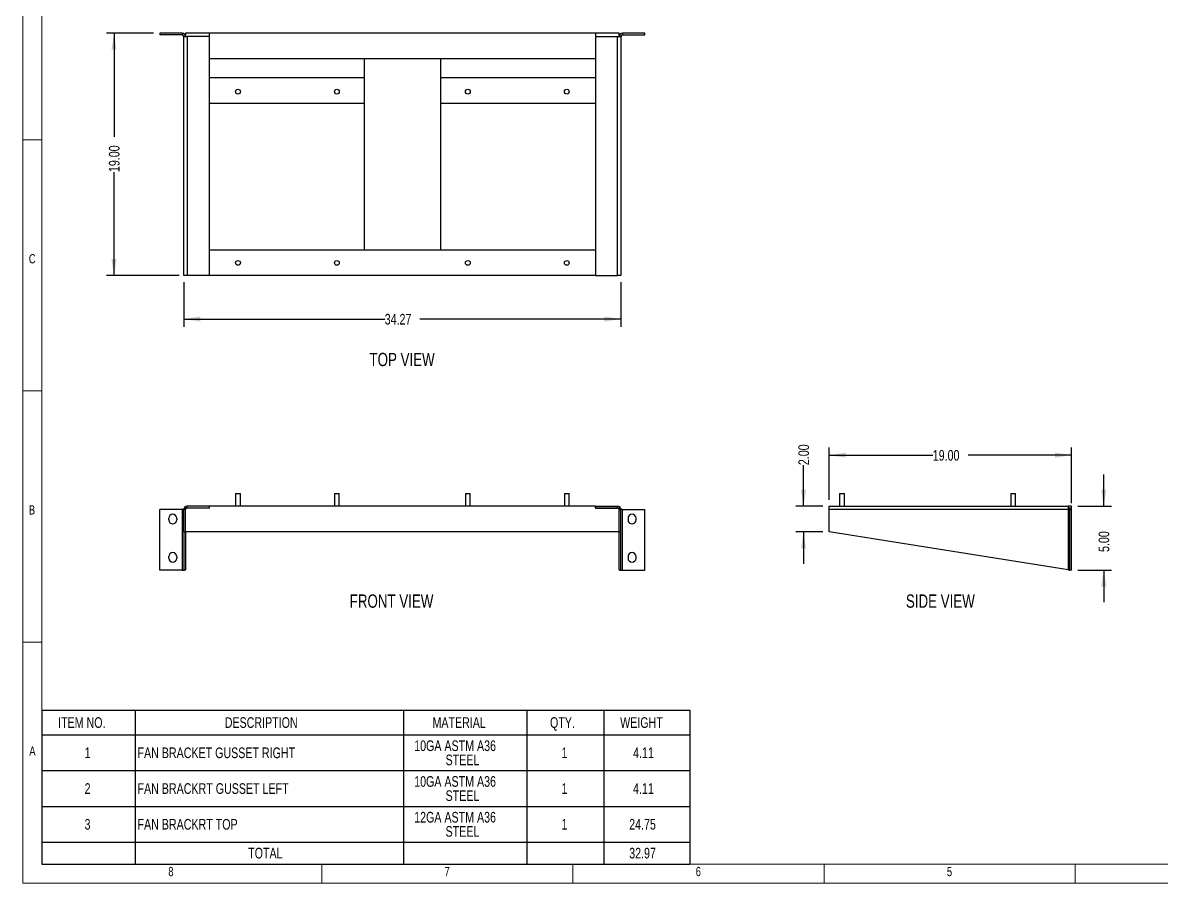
# Model space of a CAD drawing. Header units: inches. Extents: x 0 to 16.5, y 0 to 11.7.
# Drawn here: x 0.02 to 8.94, y 0.02 to 6.76 of the extents above; entities that cross this region are included whole.
import ezdxf

# ---------------------------------------------------------------- set-up
doc = ezdxf.new("R2010")
doc.units = ezdxf.units.IN
doc.header["$MEASUREMENT"] = 0
doc.layers.add('FORMAT', color=7, linetype='Continuous')
doc.styles.add('SLDTEXTSTYLE0', font='TXT', dxfattribs={"width": 0.75})
doc.dimstyles.new('SLDDIMSTYLE0', dxfattribs={"dimtxt": 0.084961, "dimasz": 0.13, "dimexe": 0, "dimexo": 0.0625, "dimgap": 0.02124, "dimtad": 0, "dimlfac": 10, "dimrnd": 1e-09, "dimzin": 12, "dimdsep": 46, "dimtxsty": 'SLDTEXTSTYLE0', "dimsah": 1, "dimcen": 0.09, "dimadec": 0, "dimazin": 3, "dimtfac": 1, "dimtofl": 0, "dimtmove": 0, "dimatfit": 3, "dimfxl": 0, "dimfrac": 2, "dimtolj": 1, "dimtzin": 12, "dimarcsym": 0})
doc.dimstyles.new('SLDDIMSTYLE1', dxfattribs={"dimtxt": 0.084961, "dimasz": 0.13, "dimexe": 0, "dimexo": 0.0625, "dimgap": 0.02124, "dimtad": 0, "dimlfac": 10, "dimrnd": 1e-09, "dimzin": 4, "dimdsep": 46, "dimtxsty": 'SLDTEXTSTYLE0', "dimsah": 1, "dimcen": 0.09, "dimadec": 0, "dimazin": 1, "dimtfac": 1, "dimtofl": 0, "dimtmove": 0, "dimatfit": 3, "dimfxl": 0, "dimfrac": 2, "dimtolj": 1, "dimtzin": 12, "dimarcsym": 0})
doc.dimstyles.new('SLDDIMSTYLE8', dxfattribs={"dimtxt": 0.084961, "dimasz": 0.13, "dimexe": 0, "dimexo": 0.0625, "dimgap": 0.02124, "dimtad": 0, "dimlfac": 10, "dimrnd": 1e-09, "dimzin": 4, "dimdsep": 46, "dimtxsty": 'SLDTEXTSTYLE0', "dimsah": 1, "dimcen": 0.09, "dimadec": 0, "dimazin": 1, "dimtfac": 1, "dimtmove": 0, "dimatfit": 0, "dimfxl": 0, "dimfrac": 2, "dimtolj": 1, "dimtzin": 12, "dimarcsym": 0})

# ---------------------------------------------------------------- blocks, each defined once
blk = doc.blocks.new('SW_TABLEANNOTATION_0')
at = {"layer": 'FORMAT', "color": 0}
for p, q in [((0, 0), (0, -0.1941)), ((0, 0), (0.7297, 0)), ((0.7297, 0), (0.7297, -0.1941)), ((0.7297, 0), (2.8337, 0)), ((2.8337, 0), (2.8337, -0.1941)), ((2.8337, 0), (3.8007, 0)), ((3.8007, 0), (3.8007, -0.1941)), ((3.8007, 0), (4.4049, 0)), ((4.4049, 0), (4.4049, -0.1941)), ((4.4049, 0), (5.0773, 0)), ((5.0773, 0), (5.0773, -0.1941)), ((0, -0.1941), (0.7297, -0.1941)), ((0, -0.1941), (0, -0.4743)), ((0.7297, -0.1941), (2.8337, -0.1941)), ((0.7297, -0.1941), (0.7297, -0.4743)), ((2.8337, -0.1941), (3.8007, -0.1941)), ((2.8337, -0.1941), (2.8337, -0.4743)), ((3.8007, -0.1941), (4.4049, -0.1941)), ((3.8007, -0.1941), (3.8007, -0.4743)), ((4.4049, -0.1941), (5.0773, -0.1941)), ((4.4049, -0.1941), (4.4049, -0.4743)), ((5.0773, -0.1941), (5.0773, -0.4743)), ((0, -0.4743), (0, -0.7545)), ((0, -0.4743), (0.7297, -0.4743)), ((0.7297, -0.4743), (0.7297, -0.7545)), ((0.7297, -0.4743), (2.8337, -0.4743)), ((2.8337, -0.4743), (2.8337, -0.7545)), ((2.8337, -0.4743), (3.8007, -0.4743)), ((3.8007, -0.4743), (3.8007, -0.7545)), ((3.8007, -0.4743), (4.4049, -0.4743)), ((4.4049, -0.4743), (4.4049, -0.7545)), ((4.4049, -0.4743), (5.0773, -0.4743)), ((5.0773, -0.4743), (5.0773, -0.7545)), ((0, -0.7545), (0, -1.0347)), ((0, -0.7545), (0.7297, -0.7545)), ((0.7297, -0.7545), (0.7297, -1.0347)), ((0.7297, -0.7545), (2.8337, -0.7545)), ((2.8337, -0.7545), (2.8337, -1.0347)), ((2.8337, -0.7545), (3.8007, -0.7545)), ((3.8007, -0.7545), (3.8007, -1.0347)), ((3.8007, -0.7545), (4.4049, -0.7545)), ((4.4049, -0.7545), (4.4049, -1.0347)), ((4.4049, -0.7545), (5.0773, -0.7545)), ((5.0773, -0.7545), (5.0773, -1.0347)), ((0, -1.0347), (0, -1.2068)), ((0, -1.0347), (0.7297, -1.0347)), ((0.7297, -1.0347), (0.7297, -1.2068)), ((0.7297, -1.0347), (2.8337, -1.0347)), ((2.8337, -1.0347), (2.8337, -1.2068)), ((2.8337, -1.0347), (3.8007, -1.0347)), ((3.8007, -1.0347), (3.8007, -1.2068)), ((3.8007, -1.0347), (4.4049, -1.0347)), ((4.4049, -1.0347), (4.4049, -1.2068)), ((4.4049, -1.0347), (5.0773, -1.0347)), ((5.0773, -1.0347), (5.0773, -1.2068)), ((0, -1.2068), (0.7297, -1.2068)), ((0.7297, -1.2068), (2.8337, -1.2068)), ((2.8337, -1.2068), (3.8007, -1.2068)), ((3.8007, -1.2068), (4.4049, -1.2068)), ((4.4049, -1.2068), (5.0773, -1.2068))]:
    blk.add_line(p, q, dxfattribs=at)
at = {"layer": 'FORMAT', "color": 0, "attachment_point": 1, "style": 'SLDTEXTSTYLE0'}
for s, insert, char_height in [('ITEM NO.', (0.1271, -0.0556), 0.08333), ('DESCRIPTION', (1.4332, -0.0556), 0.083333), ('MATERIAL', (3.0613, -0.0556), 0.08333), ('QTY.', (3.9823, -0.0556), 0.08333), ('WEIGHT', (4.5321, -0.0556), 0.08333), ('10GA ASTM A36', (2.9179, -0.2372), 0.083333), ('1', (0.3345, -0.2927), 0.0833), ('FAN BRACKET GUSSET RIGHT', (0.7494, -0.2927), 0.083333), ('STEEL', (3.1639, -0.3483), 0.08333), ('1', (4.0725, -0.2927), 0.0833), ('4.11', (4.6333, -0.2927), 0.08333), ('10GA ASTM A36', (2.9179, -0.5174), 0.083333), ('2', (0.3345, -0.5729), 0.0833), ('FAN BRACKRT GUSSET LEFT', (0.7494, -0.5729), 0.083333), ('1', (4.0725, -0.5729), 0.0833), ('4.11', (4.6333, -0.5729), 0.08333), ('STEEL', (3.1639, -0.6285), 0.08333), ('12GA ASTM A36', (2.9179, -0.7976), 0.083333), ('3', (0.3345, -0.8531), 0.0833), ('FAN BRACKRT TOP', (0.7494, -0.8531), 0.083333), ('1', (4.0725, -0.8531), 0.0833), ('24.75', (4.603, -0.8531), 0.08333), ('STEEL', (3.1639, -0.9087), 0.08333), ('TOTAL', (1.6167, -1.0792), 0.08333), ('32.97', (4.603, -1.0792), 0.08333)]:
    blk.add_mtext(s, dxfattribs=dict(at, insert=insert, char_height=char_height))
blk = doc.blocks.new('Drawing View2')
at = {"color": 7, "linetype": 'Continuous', "lineweight": 25}
for p, q in [((-3.4125, 1.7), (-3.4125, 1.68655)), ((-3.23845, 1.7), (-3.4125, 1.7)), ((-3.23845, 1.7), (-3.23845, 1.68655)), ((-3.2125, 1.7), (-3.2125, 1.67405)), ((-3.025, 1.7), (-3.2125, 1.7)), ((-3.025, 1.5), (-3.025, 1.7)), ((0, 1.7), (-3.025, 1.7)), ((0, 1.7), (0, 1.5)), ((0.1875, 1.7), (0, 1.7)), ((0.1875, 1.67405), (0.1875, 1.7)), ((0.21345, 1.7), (0.21345, 1.68655)), ((0.3875, 1.7), (0.21345, 1.7)), ((0.3875, 1.68655), (0.3875, 1.7)), ((-3.23845, 1.68655), (-3.4125, 1.68655)), ((-3.22595, 1.67405), (-3.2, 1.67405)), ((-3.22595, -0.2), (-3.22595, 1.67405)), ((-3.2, 1.67405), (-3.2, -0.2)), ((-3.02595, 1.67405), (-3.2, 1.67405)), ((-3.02595, 1.67405), (-3.02595, -0.2)), ((-3.02595, 1.6625), (-3.025, 1.6625)), ((0.00095, 1.6625), (0, 1.6625)), ((0.00095, 1.67405), (0.175, 1.67405)), ((0.00095, 1.67405), (0.00095, -0.2)), ((0.175, -0.2), (0.175, 1.67405)), ((0.175, 1.67405), (0.20095, 1.67405)), ((0.20095, 1.67405), (0.20095, -0.2)), ((0.21345, 1.68655), (0.3875, 1.68655)), ((0, 1.5), (-3.025, 1.5)), ((-1.2125, 1.5), (-1.8125, 1.5)), ((-1.8125, 1.5), (-1.8125, 0)), ((-1.2125, 1.5), (-1.2125, 0)), ((-3.02595, 1.35), (-3.025, 1.35)), ((-3.025, 1.15), (-3.025, 1.35)), ((-1.8125, 1.35), (-3.025, 1.35)), ((-1.8125, 1.35), (-1.8125, 1.15)), ((0, 1.35), (-1.2125, 1.35)), ((-1.2125, 1.35), (-1.2125, 1.15)), ((0, 1.35), (0, 1.15)), ((0.00095, 1.35), (0, 1.35)), ((-3.02595, 1.3125), (-3.025, 1.3125)), ((0.00095, 1.3125), (0, 1.3125)), ((-1.8125, 1.15), (-3.025, 1.15)), ((0, 1.15), (-1.2125, 1.15)), ((0, 0), (-3.025, 0)), ((-3.025, -0.2), (-3.025, 0)), ((-1.2125, 0), (-1.8125, 0)), ((0, 0), (0, -0.2)), ((-3.025, -0.1625), (-3.02595, -0.1625)), ((0.00095, -0.1625), (0, -0.1625)), ((-3.2, -0.2), (-3.22595, -0.2)), ((-3.02595, -0.2), (-3.2, -0.2)), ((-3.02595, -0.2), (-3.025, -0.2)), ((0, -0.2), (-3.025, -0.2)), ((0, -0.2), (0.00095, -0.2)), ((0.00095, -0.2), (0.175, -0.2)), ((0.20095, -0.2), (0.175, -0.2))]:
    blk.add_line(p, q, dxfattribs=at)
for centre in [(-2.8005, 1.242), (-2.0255, 1.242), (-0.99905, 1.242), (-0.22405, 1.242), (-2.8005, -0.1), (-2.0255, -0.1), (-0.99905, -0.1), (-0.22405, -0.1)]:
    blk.add_circle(centre, 0.01875, dxfattribs=at)
for centre, radius, start, end in [((-3.23845, 1.67405), 0.02595, 360, 90), ((0.21345, 1.67405), 0.02595, 90, 180), ((-3.23845, 1.67405), 0.0125, 0, 90), ((0.21345, 1.67405), 0.0125, 90, 180)]:
    blk.add_arc(centre, radius, start, end, dxfattribs=at)
blk = doc.blocks.new('_D')
at = {"layer": 'FORMAT'}
for p, q in [((1.2803, 4.7315), (1.2803, 4.3814)), ((4.7072, 4.7315), (4.7072, 4.3814)), ((1.2803, 4.4414), (2.8556, 4.4414)), ((4.7072, 4.4414), (3.1319, 4.4414))]:
    blk.add_line(p, q, dxfattribs=at)
for points in [[(1.2803, 4.4414), (1.4103, 4.4214), (1.4103, 4.4614)], [(4.7072, 4.4414), (4.5772, 4.4614), (4.5772, 4.4214)]]:
    blk.add_solid(points, dxfattribs=at)
at = {"layer": 'FORMAT', "insert": (2.8556, 4.4817), "char_height": 0.08333, "attachment_point": 1, "style": 'SLDTEXTSTYLE0'}
blk.add_mtext('34.27', dxfattribs=at)
blk = doc.blocks.new('_D_1')
at = {"layer": 'FORMAT'}
for p, q in [((1.0438, 6.6815), (0.6739, 6.6815)), ((0.7339, 6.6815), (0.7339, 5.8696)), ((0.7339, 4.7815), (0.7339, 5.5934)), ((1.2438, 4.7815), (0.6739, 4.7815))]:
    blk.add_line(p, q, dxfattribs=at)
for points in [[(0.7339, 6.6815), (0.7139, 6.5515), (0.7539, 6.5515)], [(0.7339, 4.7815), (0.7539, 4.9115), (0.7139, 4.9115)]]:
    blk.add_solid(points, dxfattribs=at)
at = {"layer": 'FORMAT', "insert": (0.6936, 5.5934), "char_height": 0.08333, "attachment_point": 1, "rotation": 90, "style": 'SLDTEXTSTYLE0'}
blk.add_mtext('19.00', dxfattribs=at)
blk = doc.blocks.new('Drawing View13')
at = {"color": 7, "linetype": 'Continuous', "lineweight": 25}
for p, q in [((-0.0375, 0.1), (-0.0375, 0)), ((-0.0375, 0.1), (-0.0187, 0.1)), ((-0.0187, 0.1), (0, 0.1)), ((0, 0), (0, 0.1)), ((0.7375, 0.1), (0.7375, 0)), ((0.7375, 0.1), (0.7563, 0.1)), ((0.7563, 0.1), (0.775, 0.1)), ((0.775, 0), (0.775, 0.1)), ((1.764, 0.1), (1.764, 0)), ((1.764, 0.1), (1.7827, 0.1)), ((1.7827, 0.1), (1.8014, 0.1)), ((1.8014, 0), (1.8014, 0.1)), ((2.539, 0.1), (2.539, 0)), ((2.539, 0.1), (2.5577, 0.1)), ((2.5577, 0.1), (2.5764, 0.1)), ((2.5764, 0), (2.5764, 0.1)), ((-0.2432, -0.0125), (-0.2432, 0)), ((2.7818, 0), (-0.2432, 0)), ((2.7818, -0.0125), (2.7818, 0)), ((2.7827, 0), (2.7827, -0.0135)), ((2.7827, 0), (2.9567, 0)), ((-0.6308, -0.5), (-0.6308, -0.026)), ((-0.4567, -0.026), (-0.6308, -0.026)), ((-0.4567, -0.026), (-0.4567, -0.5)), ((-0.4442, -0.026), (-0.4567, -0.026)), ((-0.4308, -0.026), (-0.4442, -0.026)), ((-0.4442, -0.2), (-0.4442, -0.026)), ((-0.4308, -0.2), (-0.4308, -0.0125)), ((-0.4308, -0.2), (-0.4308, -0.026)), ((-0.4308, -0.0125), (-0.2432, -0.0125)), ((-0.4183, -0.0135), (-0.4183, 0)), ((-0.2442, 0), (-0.4183, 0)), ((-0.2442, -0.0135), (-0.4183, -0.0135)), ((-0.2442, 0), (-0.2442, -0.0135)), ((2.7818, -0.0125), (2.9692, -0.0125)), ((2.7827, -0.0135), (2.9567, -0.0135)), ((2.9567, -0.0135), (2.9567, 0)), ((2.9692, -0.2), (2.9692, -0.0125)), ((2.9692, -0.2), (2.9692, -0.026)), ((2.9692, -0.026), (2.9827, -0.026)), ((2.9827, -0.2), (2.9827, -0.026)), ((2.9952, -0.026), (2.9827, -0.026)), ((2.9952, -0.5), (2.9952, -0.026)), ((2.9952, -0.026), (3.1692, -0.026)), ((3.1692, -0.5), (3.1692, -0.026)), ((-0.562, -0.1063), (-0.562, -0.0938)), ((-0.4995, -0.0938), (-0.4995, -0.1063)), ((3.038, -0.0938), (3.038, -0.1063)), ((3.1005, -0.1063), (3.1005, -0.0938)), ((-0.4442, -0.2), (-0.4308, -0.2)), ((-0.4442, -0.2), (-0.4442, -0.498)), ((2.9692, -0.2), (-0.4308, -0.2)), ((-0.4308, -0.2), (-0.4308, -0.498)), ((2.9692, -0.2), (2.9827, -0.2)), ((2.9692, -0.498), (2.9692, -0.2)), ((2.9827, -0.498), (2.9827, -0.2)), ((-0.562, -0.4063), (-0.562, -0.3938)), ((-0.4995, -0.3938), (-0.4995, -0.4063)), ((3.038, -0.3938), (3.038, -0.4063)), ((3.1005, -0.4063), (3.1005, -0.3938)), ((-0.4567, -0.5), (-0.6308, -0.5)), ((-0.4442, -0.498), (-0.4308, -0.498)), ((2.9692, -0.498), (2.9827, -0.498)), ((2.9725, -0.5), (2.9842, -0.5)), ((2.9842, -0.5), (2.9952, -0.5)), ((2.9952, -0.5), (3.1692, -0.5))]:
    blk.add_line(p, q, dxfattribs=at)
for centre, radius, start, end in [((-0.5308, -0.0938), 0.0313, 0, 180), ((-0.4183, -0.026), 0.0259, 90, 180), ((-0.4183, -0.026), 0.0125, 90, 180), ((2.9567, -0.026), 0.0259, 0, 90), ((2.9567, -0.026), 0.0125, 0, 90), ((3.0692, -0.0938), 0.0313, 0, 180), ((-0.5308, -0.1063), 0.0313, 180, 0), ((3.0692, -0.1063), 0.0313, 180, 0), ((-0.5308, -0.3938), 0.0313, 0, 180), ((-0.5308, -0.4063), 0.0313, 180, 0), ((3.0692, -0.3938), 0.0313, 0, 180), ((3.0692, -0.4063), 0.0313, 180, 0)]:
    blk.add_arc(centre, radius, start, end, dxfattribs=at)
for centre, major_axis, ratio, start_param, end_param in [((-0.4567, -0.498), (0.026, 0), 0.076599, 4.712389, 6.283185), ((-0.4567, -0.498), (0.0125, 0), 0.15902, 4.712389, 6.283185), ((2.9952, -0.498), (0.0259, 0), 0.15902, 3.141593, 3.644181), ((2.9952, -0.498), (0.0125, 0), 0.330126, 3.141593, 3.644181)]:
    blk.add_ellipse(centre, major_axis=major_axis, ratio=ratio, start_param=start_param, end_param=end_param, dxfattribs=at)
blk = doc.blocks.new('Drawing View14')
at = {"color": 7, "linetype": 'Continuous', "lineweight": 25}
for p, q in [((-0.0375, 0.1), (-0.0375, 0)), ((-0.0375, 0.1), (0, 0.1)), ((0, 0), (0, 0.1)), ((1.3045, 0.1), (1.3045, 0)), ((1.3045, 0.1), (1.342, 0.1)), ((1.342, 0), (1.342, 0.1)), ((1.7813, 0), (1.7553, 0)), ((1.7813, -0.0125), (1.7813, 0)), ((-0.1187, -0.026), (-0.1187, 0)), ((-0.1187, 0), (1.7553, 0)), ((-0.1187, -0.2), (-0.1187, -0.026)), ((1.7553, -0.026), (-0.1187, -0.026)), ((1.7553, 0), (1.7553, -0.026)), ((1.7553, -0.0125), (1.7813, -0.0125)), ((1.7553, -0.024), (1.7572, -0.026)), ((1.7553, -0.026), (1.7553, -0.498)), ((1.7678, -0.026), (1.7553, -0.026)), ((1.7678, -0.5), (1.7678, -0.026)), ((1.7678, -0.026), (1.7813, -0.026)), ((1.7813, -0.026), (1.7813, -0.0125)), ((1.7813, -0.5), (1.7813, -0.026)), ((1.7553, -0.498), (-0.1187, -0.2)), ((1.7613, -0.5), (1.7553, -0.498)), ((1.7613, -0.5), (1.7678, -0.5)), ((1.7813, -0.5), (1.7678, -0.5))]:
    blk.add_line(p, q, dxfattribs=at)
blk.add_arc((1.7438, -0.0375), 0.025, 27.51624, 62.48376, dxfattribs=at)
blk = doc.blocks.new('_D_15')
at = {"layer": 'FORMAT'}
for p, q in [((8.491, 2.9732), (8.491, 3.2232)), ((8.2891, 2.9732), (8.551, 2.9732)), ((8.2891, 2.4732), (8.551, 2.4732)), ((8.491, 2.4732), (8.491, 2.2232))]:
    blk.add_line(p, q, dxfattribs=at)
for points in [[(8.491, 2.9732), (8.511, 3.1032), (8.471, 3.1032)], [(8.491, 2.4732), (8.471, 2.3432), (8.511, 2.3432)]]:
    blk.add_solid(points, dxfattribs=at)
at = {"layer": 'FORMAT', "insert": (8.4507, 2.6154), "char_height": 0.08333, "attachment_point": 1, "rotation": 90, "style": 'SLDTEXTSTYLE0'}
blk.add_mtext('5.00', dxfattribs=at)
blk = doc.blocks.new('_D_16')
at = {"layer": 'FORMAT'}
for p, q in [((6.1378, 2.9732), (6.1378, 3.2961)), ((6.2891, 2.9732), (6.0778, 2.9732)), ((6.2891, 2.7732), (6.0778, 2.7732)), ((6.1378, 2.7732), (6.1378, 2.5232))]:
    blk.add_line(p, q, dxfattribs=at)
for points in [[(6.1378, 2.9732), (6.1578, 3.1032), (6.1178, 3.1032)], [(6.1378, 2.7732), (6.1178, 2.6432), (6.1578, 2.6432)]]:
    blk.add_solid(points, dxfattribs=at)
at = {"layer": 'FORMAT', "insert": (6.0975, 3.2961), "char_height": 0.08333, "attachment_point": 1, "rotation": 90, "style": 'SLDTEXTSTYLE0'}
blk.add_mtext('2.00', dxfattribs=at)
blk = doc.blocks.new('_D_17')
at = {"layer": 'FORMAT'}
for p, q in [((6.3391, 3.0232), (6.3391, 3.4341)), ((8.2391, 2.9972), (8.2391, 3.4341)), ((6.3391, 3.3741), (7.151, 3.3741)), ((8.2391, 3.3741), (7.4273, 3.3741))]:
    blk.add_line(p, q, dxfattribs=at)
for points in [[(6.3391, 3.3741), (6.4691, 3.3541), (6.4691, 3.3941)], [(8.2391, 3.3741), (8.1091, 3.3941), (8.1091, 3.3541)]]:
    blk.add_solid(points, dxfattribs=at)
at = {"layer": 'FORMAT', "insert": (7.151, 3.4145), "char_height": 0.08333, "attachment_point": 1, "style": 'SLDTEXTSTYLE0'}
blk.add_mtext('19.00', dxfattribs=at)

msp = doc.modelspace()

# ---------------------------------------------------------------- linework, layer by layer
at = {"color": 7, "linetype": 'Continuous', "lineweight": 18}
for p, q in [((0.0187, 0.0187), (0.0187, 11.67421)), ((0.1687, 0.1687), (0.1687, 11.52421)), ((0.1687, 5.84646), (0.0187, 5.84646)), ((0.04866, 5.84646), (0.16874, 5.84646)), ((0.1687, 3.87795), (0.0187, 3.87795)), ((0.1687, 1.90945), (0.0187, 1.90945)), ((16.36673, 0.1687), (0.1687, 0.1687)), ((2.3622, 0.1687), (2.3622, 0.0187)), ((4.33071, 0.1687), (4.33071, 0.0187)), ((6.29921, 0.1687), (6.29921, 0.0187)), ((8.26772, 0.04866), (8.26772, 0.16874)), ((8.26772, 0.1687), (8.26772, 0.0187)), ((16.51673, 0.0187), (0.0187, 0.0187))]:
    msp.add_line(p, q, dxfattribs=at)

# ---------------------------------------------------------------- block references
at = {"color": 7, "linetype": 'Continuous', "lineweight": 25}
for name, p in [('Drawing View2', (4.50626, 4.98148)), ('Drawing View13', (1.72451, 2.97316)), ('Drawing View14', (6.45789, 2.97316))]:
    msp.add_blockref(name, p, dxfattribs=at)
at = {"layer": 'FORMAT'}
msp.add_blockref('SW_TABLEANNOTATION_0', (0.1687, 1.37545), dxfattribs=at)

# ---------------------------------------------------------------- texts
at = {"color": 7, "linetype": 'Continuous', "lineweight": 0, "char_height": 0.07292, "style": 'SLDTEXTSTYLE0'}
for s, insert, attachment_point in [('C', (0.06659, 4.95026), 1), ('B', (0.06655, 2.98176), 1), ('A', (0.07011, 1.09162), 1), ('8', (1.17963, 0.14676), 2), ('7', (3.34499, 0.14676), 2), ('6', (5.31349, 0.14676), 2), ('5', (7.282, 0.14676), 2)]:
    msp.add_mtext(s, dxfattribs=dict(at, insert=insert, attachment_point=attachment_point))
at = {"layer": 'FORMAT', "char_height": 0.104167, "attachment_point": 1, "style": 'SLDTEXTSTYLE0'}
for s, insert in [('TOP VIEW', (2.7361, 4.1763)), ('FRONT VIEW', (2.58113, 2.28242)), ('SIDE VIEW', (6.94043, 2.28242))]:
    msp.add_mtext(s, dxfattribs=dict(at, insert=insert))

# ---------------------------------------------------------------- dimensions: what is measured, and where the dimension line sits
at = {"layer": 'FORMAT'}
for base, p1, p2, dimstyle, picture, middle in [((0.73393, 4.78148), (1.09376, 6.68148), (1.29376, 4.78148), 'SLDDIMSTYLE1', '_D_1', (0.73393, 5.73148)), ((6.13782, 2.77316), (6.33914, 2.97316), (6.33914, 2.77316), 'SLDDIMSTYLE8', '_D_16', (6.13782, 3.40386)), ((8.49102, 2.97316), (8.23914, 2.47316), (8.23914, 2.97316), 'SLDDIMSTYLE8', '_D_15', (8.49102, 2.72316))]:
    dim = msp.add_linear_dim(base=base, p1=p1, p2=p2, angle=90, dimstyle=dimstyle, dxfattribs=at)
    dim.commit()
    dim.dimension.update_dxf_attribs({"geometry": picture, "text_midpoint": middle, "dimtype": 160})
for base, p1, p2, dimstyle, picture, middle in [((4.70721, 4.44137), (1.28031, 4.78148), (4.70721, 4.78148), 'SLDDIMSTYLE0', '_D', (2.99376, 4.44137)), ((8.23914, 3.3741), (6.33914, 2.97316), (8.23914, 2.94721), 'SLDDIMSTYLE1', '_D_17', (7.28914, 3.3741))]:
    dim = msp.add_linear_dim(base=base, p1=p1, p2=p2, dimstyle=dimstyle, dxfattribs=at)
    dim.commit()
    dim.dimension.update_dxf_attribs({"geometry": picture, "text_midpoint": middle, "dimtype": 160})

doc.saveas('drawing.dxf')
